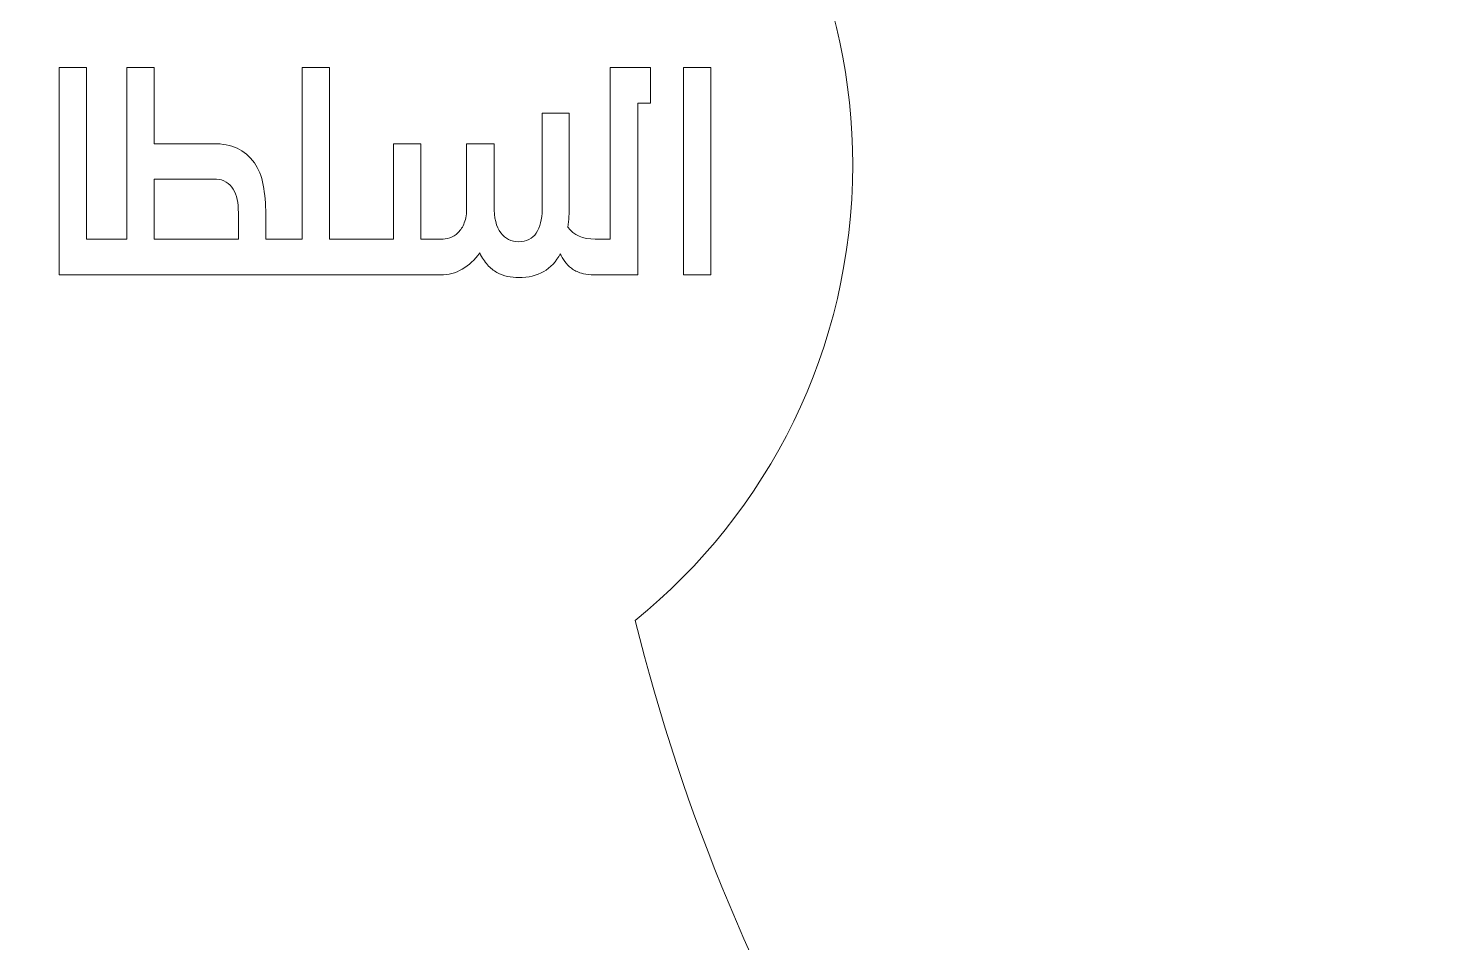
# Model space of a CAD drawing. Header units: millimetres. Extents: x -2159 to -1639, y -1602 to -453.
# Drawn here: x -2059.1 to -1982.8, y -731.2 to -681.7 of the extents above; entities that cross this region are included whole.
import ezdxf

# ---------------------------------------------------------------- set-up
doc = ezdxf.new("R2010")
doc.units = ezdxf.units.MM
doc.header["$MEASUREMENT"] = 0
doc.layers.add('Layer 1', color=7, linetype='Continuous')

msp = doc.modelspace()

# ---------------------------------------------------------------- linework, layer by layer
at = {"layer": 'Layer 1', "color": 250, "lineweight": 9}
msp.add_open_spline([(-2046.6411, -783.8113), (-2046.6411, -783.8113), (-2046.6576, -789.0378), (-2046.6576, -789.0378), (-2046.6576, -789.0378), (-2046.6576, -789.0378), (-2046.5709, -789.0378), (-2046.5709, -789.0378), (-2046.5709, -789.0378), (-2046.5709, -789.0378), (-2046.5709, -794.0378), (-2046.5709, -794.0378), (-2046.5709, -794.0378), (-2046.5709, -794.0378), (-2026.5709, -794.0378), (-2026.5709, -794.0378), (-2026.5709, -794.0378), (-2026.5709, -794.0378), (-2026.5709, -789.0378), (-2026.5709, -789.0378), (-2026.5709, -789.0378), (-2026.5709, -789.0378), (-1903.3272, -789.0378), (-1903.3272, -789.0378), (-1903.3272, -789.0378), (-1903.3272, -789.0378), (-1903.3272, -794.0378), (-1903.3272, -794.0378), (-1903.3272, -794.0378), (-1903.3272, -794.0378), (-1883.3272, -794.0378), (-1883.3272, -794.0378), (-1883.3272, -794.0378), (-1883.3272, -794.0378), (-1883.3272, -789.0378), (-1883.3272, -789.0378), (-1883.3272, -789.0378), (-1883.3272, -789.0378), (-1761.2076, -789.0378), (-1761.2076, -789.0378), (-1761.2076, -789.0378), (-1761.2076, -789.0378), (-1761.2076, -794.0378), (-1761.2076, -794.0378), (-1761.2076, -794.0378), (-1761.2076, -794.0378), (-1741.2076, -794.0378), (-1741.2076, -794.0378), (-1741.2076, -794.0378), (-1741.2076, -794.0378), (-1741.2076, -789.0378), (-1741.2076, -789.0378), (-1741.2076, -789.0378), (-1741.2076, -789.0378), (-1741.2076, -784.0378), (-1741.2076, -784.0378), (-1741.2076, -784.0378), (-1741.2076, -784.0378), (-1741.2134, -784.0378), (-1741.2134, -784.0378), (-1741.2134, -784.0378), (-1691.0047, -781.5065), (-1651.0759, -739.9983), (-1651.0759, -689.1605), (-1651.0759, -689.1605), (-1651.0759, -636.6918), (-1693.6072, -594.1603), (-1746.0759, -594.1603), (-1746.0759, -594.1603), (-1771.1778, -594.1603), (-1795.0375, -603.9629), (-1812.8924, -621.6006), (-1812.8924, -621.6006), (-1812.8924, -621.6006), (-1813.2964, -621.9997), (-1813.2964, -621.9997), (-1813.2964, -621.9997), (-1813.2964, -621.9997), (-1829.6424, -632.0912), (-1829.6424, -632.0912), (-1829.6424, -632.0912), (-1829.6424, -632.0912), (-1829.7426, -632.1469), (-1829.7426, -632.1469), (-1829.7426, -632.1469), (-1840.2371, -637.9783), (-1850.9289, -640.874), (-1862.9224, -638.975), (-1862.9224, -638.975), (-1870.7094, -637.742), (-1878.0459, -634.6847), (-1885.1789, -631.4401), (-1885.1789, -631.4401), (-1895.1773, -626.8921), (-1896.6165, -626.8921), (-1906.6152, -631.4401), (-1906.6152, -631.4401), (-1913.7481, -634.6847), (-1921.0847, -637.742), (-1928.8716, -638.975), (-1928.8716, -638.975), (-1940.8652, -640.874), (-1951.5568, -637.9783), (-1962.0513, -632.1469), (-1962.0513, -632.1469), (-1962.0513, -632.1469), (-1962.122, -632.1076), (-1962.122, -632.1076), (-1962.122, -632.1076), (-1962.122, -632.1076), (-1978.7088, -622.175), (-1978.7088, -622.175), (-1978.7088, -622.175), (-1978.7088, -622.175), (-1979.1408, -621.7461), (-1979.1408, -621.7461), (-1979.1408, -621.7461), (-1981.7168, -619.1884), (-1984.6376, -616.9848), (-1987.4511, -614.7608), (-1987.4511, -614.7608), (-2003.5915, -601.9944), (-2023.9866, -594.3707), (-2046.1633, -594.3707), (-2046.1633, -594.3707), (-2068.336, -594.3708), (-2088.617, -601.7017), (-2104.8757, -614.7609), (-2104.8757, -614.7609), (-2087.6641, -626.4633), (-2074.5111, -645.6591), (-2067.9563, -665.9926), (-2067.9563, -665.9926), (-2074.0914, -671.7832), (-2077.9215, -679.9897), (-2077.9215, -689.0916), (-2077.9215, -689.0916), (-2077.9215, -699.0582), (-2073.3291, -707.9508), (-2066.1467, -713.7733), (-2066.1467, -713.7733), (-2071.2815, -734.573), (-2083.1803, -754.6828), (-2099.354, -767.4754), (-2099.354, -767.4754), (-2084.3121, -777.7026), (-2066.1743, -783.6632), (-2046.6411, -783.8113)], degree=3, knots=[0, 0, 0, 0, 0.0263158, 0.0263158, 0.0263158, 0.0263158, 0.0526316, 0.0526316, 0.0526316, 0.0526316, 0.0789474, 0.0789474, 0.0789474, 0.0789474, 0.1052632, 0.1052632, 0.1052632, 0.1052632, 0.1315789, 0.1315789, 0.1315789, 0.1315789, 0.1578947, 0.1578947, 0.1578947, 0.1578947, 0.1842105, 0.1842105, 0.1842105, 0.1842105, 0.2105263, 0.2105263, 0.2105263, 0.2105263, 0.2368421, 0.2368421, 0.2368421, 0.2368421, 0.2631579, 0.2631579, 0.2631579, 0.2631579, 0.2894737, 0.2894737, 0.2894737, 0.2894737, 0.3157895, 0.3157895, 0.3157895, 0.3157895, 0.3421053, 0.3421053, 0.3421053, 0.3421053, 0.3684211, 0.3684211, 0.3684211, 0.3684211, 0.3947368, 0.3947368, 0.3947368, 0.3947368, 0.4210526, 0.4210526, 0.4210526, 0.4210526, 0.4473684, 0.4473684, 0.4473684, 0.4473684, 0.4736842, 0.4736842, 0.4736842, 0.4736842, 0.5, 0.5, 0.5, 0.5, 0.5263158, 0.5263158, 0.5263158, 0.5263158, 0.5526316, 0.5526316, 0.5526316, 0.5526316, 0.5789474, 0.5789474, 0.5789474, 0.5789474, 0.6052632, 0.6052632, 0.6052632, 0.6052632, 0.6315789, 0.6315789, 0.6315789, 0.6315789, 0.6578947, 0.6578947, 0.6578947, 0.6578947, 0.6842105, 0.6842105, 0.6842105, 0.6842105, 0.7105263, 0.7105263, 0.7105263, 0.7105263, 0.7368421, 0.7368421, 0.7368421, 0.7368421, 0.7631579, 0.7631579, 0.7631579, 0.7631579, 0.7894737, 0.7894737, 0.7894737, 0.7894737, 0.8157895, 0.8157895, 0.8157895, 0.8157895, 0.8421053, 0.8421053, 0.8421053, 0.8421053, 0.8684211, 0.8684211, 0.8684211, 0.8684211, 0.8947368, 0.8947368, 0.8947368, 0.8947368, 0.9210526, 0.9210526, 0.9210526, 0.9210526, 0.9473684, 0.9473684, 0.9473684, 0.9473684, 1, 1, 1, 1], dxfattribs=at)
at = {"layer": 'Layer 1', "color": 177, "lineweight": 9}
for points, knots in [([(-1987.5012, -614.808), (-2004.7101, -626.5107), (-2017.8167, -645.6612), (-2024.3707, -665.9925), (-2024.3707, -665.9925), (-2018.2353, -671.7829), (-2014.4053, -679.9895), (-2014.4053, -689.0916), (-2014.4053, -689.0916), (-2014.4053, -699.0582), (-2018.9976, -707.9508), (-2026.1802, -713.7733), (-2026.1802, -713.7733), (-2021.0455, -734.573), (-2009.1465, -754.6829), (-1992.973, -767.4755), (-1992.973, -767.4755), (-2008.1359, -777.7851), (-2026.4453, -783.8125), (-2046.1633, -783.8125), (-2046.1633, -783.8125), (-2046.3073, -783.8125), (-2046.4513, -783.8125), (-2046.595, -783.8115)], [0, 0, 0, 0, 0.1428571, 0.1428571, 0.1428571, 0.1428571, 0.2857143, 0.2857143, 0.2857143, 0.2857143, 0.4285714, 0.4285714, 0.4285714, 0.4285714, 0.5714286, 0.5714286, 0.5714286, 0.5714286, 0.7142857, 0.7142857, 0.7142857, 0.7142857, 1, 1, 1, 1]), ([(-2028.566, -695.0532), (-2028.566, -695.0532), (-2028.566, -695.06), (-2028.566, -695.06), (-2028.566, -695.06), (-2028.566, -695.06), (-2028.3573, -695.06), (-2028.3573, -695.06), (-2028.3573, -695.06), (-2028.3573, -695.06), (-2028.3438, -695.06), (-2028.3438, -695.06), (-2028.3438, -695.06), (-2028.3438, -695.06), (-2026.0472, -695.06), (-2026.0472, -695.06), (-2026.0472, -695.06), (-2026.0472, -695.06), (-2026.0472, -685.7605), (-2026.0472, -685.7605), (-2026.0472, -685.7605), (-2026.0472, -685.7605), (-2025.3594, -685.7605), (-2025.3594, -685.7605), (-2025.3594, -685.7605), (-2025.3594, -685.7605), (-2025.3594, -683.8202), (-2025.3594, -683.8202), (-2025.3594, -683.8202), (-2025.3594, -683.8202), (-2027.5289, -683.8202), (-2027.5289, -683.8202), (-2027.5289, -683.8202), (-2027.5289, -683.8202), (-2027.5289, -693.1197), (-2027.5289, -693.1197), (-2027.5289, -693.1197), (-2027.5289, -693.1197), (-2028.3438, -693.1197), (-2028.3438, -693.1197), (-2028.3438, -693.1197), (-2029.0211, -693.1197), (-2029.515, -692.9026), (-2029.8254, -692.4683), (-2029.8254, -692.4683), (-2029.8043, -692.2835), (-2029.7866, -692.0918), (-2029.7725, -691.8932), (-2029.7725, -691.8932), (-2029.7584, -691.6945), (-2029.7513, -691.4843), (-2029.7513, -691.2626), (-2029.7513, -691.2626), (-2029.7513, -691.2626), (-2029.7513, -686.2871), (-2029.7513, -686.2871), (-2029.7513, -686.2871), (-2029.7513, -686.2871), (-2031.2224, -686.2871), (-2031.2224, -686.2871), (-2031.2224, -686.2871), (-2031.2224, -686.2871), (-2031.2224, -691.512), (-2031.2224, -691.512), (-2031.2224, -691.512), (-2031.2224, -692.0479), (-2031.3282, -692.4729), (-2031.5399, -692.7871), (-2031.5399, -692.7871), (-2031.7516, -693.1012), (-2032.0691, -693.2583), (-2032.4924, -693.2583), (-2032.4924, -693.2583), (-2032.8946, -693.2583), (-2033.2174, -693.0989), (-2033.4608, -692.7802), (-2033.4608, -692.7802), (-2033.7042, -692.4614), (-2033.8259, -691.9694), (-2033.8259, -691.3042), (-2033.8259, -691.3042), (-2033.8259, -691.3042), (-2033.8259, -687.9502), (-2033.8259, -687.9502), (-2033.8259, -687.9502), (-2033.8259, -687.9502), (-2035.3076, -687.9502), (-2035.3076, -687.9502), (-2035.3076, -687.9502), (-2035.3076, -687.9502), (-2035.3076, -691.3873), (-2035.3076, -691.3873), (-2035.3076, -691.3873), (-2035.3076, -691.7292), (-2035.3499, -692.011), (-2035.4346, -692.2327), (-2035.4346, -692.2327), (-2035.5192, -692.4545), (-2035.6303, -692.6323), (-2035.768, -692.7663), (-2035.768, -692.7663), (-2035.9055, -692.9003), (-2036.0572, -692.9927), (-2036.223, -693.0435), (-2036.223, -693.0435), (-2036.3888, -693.0943), (-2036.5493, -693.1197), (-2036.7045, -693.1197), (-2036.7045, -693.1197), (-2036.7045, -693.1197), (-2037.784, -693.1197), (-2037.784, -693.1197), (-2037.784, -693.1197), (-2037.784, -693.1197), (-2037.784, -687.9502), (-2037.784, -687.9502), (-2037.784, -687.9502), (-2037.784, -687.9502), (-2039.2657, -687.9502), (-2039.2657, -687.9502), (-2039.2657, -687.9502), (-2039.2657, -687.9502), (-2039.2657, -693.1197), (-2039.2657, -693.1197), (-2039.2657, -693.1197), (-2039.2657, -693.1197), (-2041.3717, -693.1197), (-2041.3717, -693.1197), (-2041.3717, -693.1197), (-2041.3717, -693.1197), (-2041.5728, -693.1197), (-2041.5728, -693.1197), (-2041.5728, -693.1197), (-2041.5728, -693.1197), (-2042.7264, -693.1197), (-2042.7264, -693.1197), (-2042.7264, -693.1197), (-2042.7264, -693.1197), (-2042.7264, -683.8202), (-2042.7264, -683.8202), (-2042.7264, -683.8202), (-2042.7264, -683.8202), (-2044.2081, -683.8202), (-2044.2081, -683.8202), (-2044.2081, -683.8202), (-2044.2081, -683.8202), (-2044.2081, -693.1197), (-2044.2081, -693.1197), (-2044.2081, -693.1197), (-2044.2081, -693.1197), (-2045.0442, -693.1197), (-2045.0442, -693.1197), (-2045.0442, -693.1197), (-2045.0442, -693.1197), (-2045.2452, -693.1197), (-2045.2452, -693.1197), (-2045.2452, -693.1197), (-2045.2452, -693.1197), (-2046.1872, -693.1197), (-2046.1872, -693.1197), (-2046.1872, -693.1197), (-2046.1872, -693.1197), (-2046.1872, -691.7754), (-2046.1872, -691.7754), (-2046.1872, -691.7754), (-2046.1872, -691.2025), (-2046.2331, -690.6736), (-2046.3248, -690.1885), (-2046.3248, -690.1885), (-2046.4165, -689.7034), (-2046.5752, -689.3038), (-2046.801, -688.9897), (-2046.801, -688.9897), (-2047.0691, -688.6201), (-2047.3831, -688.3545), (-2047.7429, -688.1928), (-2047.7429, -688.1928), (-2048.1027, -688.0311), (-2048.5226, -687.9502), (-2049.0023, -687.9502), (-2049.0023, -687.9502), (-2049.0023, -687.9502), (-2052.2302, -687.9502), (-2052.2302, -687.9502), (-2052.2302, -687.9502), (-2052.2302, -687.9502), (-2052.2302, -683.8202), (-2052.2302, -683.8202), (-2052.2302, -683.8202), (-2052.2302, -683.8202), (-2053.7119, -683.8202), (-2053.7119, -683.8202), (-2053.7119, -683.8202), (-2053.7119, -683.8202), (-2053.7119, -693.1197), (-2053.7119, -693.1197), (-2053.7119, -693.1197), (-2053.7119, -693.1197), (-2054.5373, -693.1197), (-2054.5373, -693.1197), (-2054.5373, -693.1197), (-2054.5373, -693.1197), (-2054.749, -693.1197), (-2054.749, -693.1197), (-2054.749, -693.1197), (-2054.749, -693.1197), (-2055.892, -693.1197), (-2055.892, -693.1197), (-2055.892, -693.1197), (-2055.892, -693.1197), (-2055.892, -683.8202), (-2055.892, -683.8202), (-2055.892, -683.8202), (-2055.892, -683.8202), (-2057.3737, -683.8202), (-2057.3737, -683.8202), (-2057.3737, -683.8202), (-2057.3737, -683.8202), (-2057.3737, -695.06), (-2057.3737, -695.06), (-2057.3737, -695.06), (-2057.3737, -695.06), (-2054.749, -695.06), (-2054.749, -695.06), (-2054.749, -695.06), (-2054.749, -695.06), (-2054.5373, -695.06), (-2054.5373, -695.06), (-2054.5373, -695.06), (-2054.5373, -695.06), (-2045.2452, -695.06), (-2045.2452, -695.06), (-2045.2452, -695.06), (-2045.2452, -695.06), (-2045.0442, -695.06), (-2045.0442, -695.06), (-2045.0442, -695.06), (-2045.0442, -695.06), (-2041.5728, -695.06), (-2041.5728, -695.06), (-2041.5728, -695.06), (-2041.5728, -695.06), (-2041.3717, -695.06), (-2041.3717, -695.06), (-2041.3717, -695.06), (-2041.3717, -695.06), (-2036.7045, -695.06), (-2036.7045, -695.06), (-2036.7045, -695.06), (-2036.3024, -695.06), (-2035.9179, -694.9537), (-2035.551, -694.7412), (-2035.551, -694.7412), (-2035.1841, -694.5287), (-2034.8666, -694.2377), (-2034.5985, -693.8681), (-2034.5985, -693.8681), (-2034.4786, -694.1268), (-2034.3392, -694.3416), (-2034.1804, -694.5126), (-2034.1804, -694.5126), (-2034.0217, -694.6835), (-2033.8506, -694.8198), (-2033.6671, -694.9214), (-2033.6671, -694.9214), (-2033.4837, -695.023), (-2033.2932, -695.0946), (-2033.0956, -695.1362), (-2033.0956, -695.1362), (-2032.8981, -695.1778), (-2032.697, -695.1986), (-2032.4924, -695.1986), (-2032.4924, -695.1986), (-2031.4341, -695.1986), (-2030.6827, -694.769), (-2030.2382, -693.9097), (-2030.2382, -693.9097), (-2030.1747, -694.0483), (-2030.0953, -694.1869), (-2030.0001, -694.3255), (-2030.0001, -694.3255), (-2029.9048, -694.4641), (-2029.7831, -694.5888), (-2029.635, -694.6997), (-2029.635, -694.6997), (-2029.4867, -694.8105), (-2029.3068, -694.8983), (-2029.0952, -694.963), (-2029.0952, -694.963), (-2028.9398, -695.0105), (-2028.7634, -695.0406), (-2028.566, -695.0532)], [0, 0, 0, 0, 0.0135135, 0.0135135, 0.0135135, 0.0135135, 0.027027, 0.027027, 0.027027, 0.027027, 0.0405405, 0.0405405, 0.0405405, 0.0405405, 0.0540541, 0.0540541, 0.0540541, 0.0540541, 0.0675676, 0.0675676, 0.0675676, 0.0675676, 0.0810811, 0.0810811, 0.0810811, 0.0810811, 0.0945946, 0.0945946, 0.0945946, 0.0945946, 0.1081081, 0.1081081, 0.1081081, 0.1081081, 0.1216216, 0.1216216, 0.1216216, 0.1216216, 0.1351351, 0.1351351, 0.1351351, 0.1351351, 0.1486486, 0.1486486, 0.1486486, 0.1486486, 0.1621622, 0.1621622, 0.1621622, 0.1621622, 0.1756757, 0.1756757, 0.1756757, 0.1756757, 0.1891892, 0.1891892, 0.1891892, 0.1891892, 0.2027027, 0.2027027, 0.2027027, 0.2027027, 0.2162162, 0.2162162, 0.2162162, 0.2162162, 0.2297297, 0.2297297, 0.2297297, 0.2297297, 0.2432432, 0.2432432, 0.2432432, 0.2432432, 0.2567568, 0.2567568, 0.2567568, 0.2567568, 0.2702703, 0.2702703, 0.2702703, 0.2702703, 0.2837838, 0.2837838, 0.2837838, 0.2837838, 0.2972973, 0.2972973, 0.2972973, 0.2972973, 0.3108108, 0.3108108, 0.3108108, 0.3108108, 0.3243243, 0.3243243, 0.3243243, 0.3243243, 0.3378378, 0.3378378, 0.3378378, 0.3378378, 0.3513514, 0.3513514, 0.3513514, 0.3513514, 0.3648649, 0.3648649, 0.3648649, 0.3648649, 0.3783784, 0.3783784, 0.3783784, 0.3783784, 0.3918919, 0.3918919, 0.3918919, 0.3918919, 0.4054054, 0.4054054, 0.4054054, 0.4054054, 0.4189189, 0.4189189, 0.4189189, 0.4189189, 0.4324324, 0.4324324, 0.4324324, 0.4324324, 0.4459459, 0.4459459, 0.4459459, 0.4459459, 0.4594595, 0.4594595, 0.4594595, 0.4594595, 0.472973, 0.472973, 0.472973, 0.472973, 0.4864865, 0.4864865, 0.4864865, 0.4864865, 0.5, 0.5, 0.5, 0.5, 0.5135135, 0.5135135, 0.5135135, 0.5135135, 0.527027, 0.527027, 0.527027, 0.527027, 0.5405405, 0.5405405, 0.5405405, 0.5405405, 0.5540541, 0.5540541, 0.5540541, 0.5540541, 0.5675676, 0.5675676, 0.5675676, 0.5675676, 0.5810811, 0.5810811, 0.5810811, 0.5810811, 0.5945946, 0.5945946, 0.5945946, 0.5945946, 0.6081081, 0.6081081, 0.6081081, 0.6081081, 0.6216216, 0.6216216, 0.6216216, 0.6216216, 0.6351351, 0.6351351, 0.6351351, 0.6351351, 0.6486486, 0.6486486, 0.6486486, 0.6486486, 0.6621622, 0.6621622, 0.6621622, 0.6621622, 0.6756757, 0.6756757, 0.6756757, 0.6756757, 0.6891892, 0.6891892, 0.6891892, 0.6891892, 0.7027027, 0.7027027, 0.7027027, 0.7027027, 0.7162162, 0.7162162, 0.7162162, 0.7162162, 0.7297297, 0.7297297, 0.7297297, 0.7297297, 0.7432432, 0.7432432, 0.7432432, 0.7432432, 0.7567568, 0.7567568, 0.7567568, 0.7567568, 0.7702703, 0.7702703, 0.7702703, 0.7702703, 0.7837838, 0.7837838, 0.7837838, 0.7837838, 0.7972973, 0.7972973, 0.7972973, 0.7972973, 0.8108108, 0.8108108, 0.8108108, 0.8108108, 0.8243243, 0.8243243, 0.8243243, 0.8243243, 0.8378378, 0.8378378, 0.8378378, 0.8378378, 0.8513514, 0.8513514, 0.8513514, 0.8513514, 0.8648649, 0.8648649, 0.8648649, 0.8648649, 0.8783784, 0.8783784, 0.8783784, 0.8783784, 0.8918919, 0.8918919, 0.8918919, 0.8918919, 0.9054054, 0.9054054, 0.9054054, 0.9054054, 0.9189189, 0.9189189, 0.9189189, 0.9189189, 0.9324324, 0.9324324, 0.9324324, 0.9324324, 0.9459459, 0.9459459, 0.9459459, 0.9459459, 0.9594595, 0.9594595, 0.9594595, 0.9594595, 0.972973, 0.972973, 0.972973, 0.972973, 1, 1, 1, 1]), ([(-2023.5602, -683.8202), (-2023.5602, -683.8202), (-2023.5602, -695.06), (-2023.5602, -695.06), (-2023.5602, -695.06), (-2023.5602, -695.06), (-2022.0785, -695.06), (-2022.0785, -695.06), (-2022.0785, -695.06), (-2022.0785, -695.06), (-2022.0785, -683.8202), (-2022.0785, -683.8202), (-2022.0785, -683.8202), (-2022.0785, -683.8202), (-2023.5602, -683.8202), (-2023.5602, -683.8202)], [0, 0, 0, 0, 0.2, 0.2, 0.2, 0.2, 0.4, 0.4, 0.4, 0.4, 0.6, 0.6, 0.6, 0.6, 1, 1, 1, 1]), ([(-2052.2302, -689.8767), (-2052.2302, -689.8767), (-2048.8541, -689.8767), (-2048.8541, -689.8767), (-2048.8541, -689.8767), (-2048.6637, -689.8767), (-2048.489, -689.9275), (-2048.3303, -690.0291), (-2048.3303, -690.0291), (-2048.1715, -690.1307), (-2048.0463, -690.2601), (-2047.9546, -690.4172), (-2047.9546, -690.4172), (-2047.8558, -690.5742), (-2047.7834, -690.7567), (-2047.7376, -690.9646), (-2047.7376, -690.9646), (-2047.6917, -691.1725), (-2047.6688, -691.415), (-2047.6688, -691.6922), (-2047.6688, -691.6922), (-2047.6688, -691.6922), (-2047.6688, -693.1197), (-2047.6688, -693.1197), (-2047.6688, -693.1197), (-2047.6688, -693.1197), (-2052.2302, -693.1197), (-2052.2302, -693.1197), (-2052.2302, -693.1197), (-2052.2302, -693.1197), (-2052.2302, -689.8767), (-2052.2302, -689.8767)], [0, 0, 0, 0, 0.1111111, 0.1111111, 0.1111111, 0.1111111, 0.2222222, 0.2222222, 0.2222222, 0.2222222, 0.3333333, 0.3333333, 0.3333333, 0.3333333, 0.4444444, 0.4444444, 0.4444444, 0.4444444, 0.5555556, 0.5555556, 0.5555556, 0.5555556, 0.6666667, 0.6666667, 0.6666667, 0.6666667, 0.7777778, 0.7777778, 0.7777778, 0.7777778, 1, 1, 1, 1])]:
    msp.add_open_spline(points, degree=3, knots=knots, dxfattribs=at)

doc.saveas('drawing.dxf')
